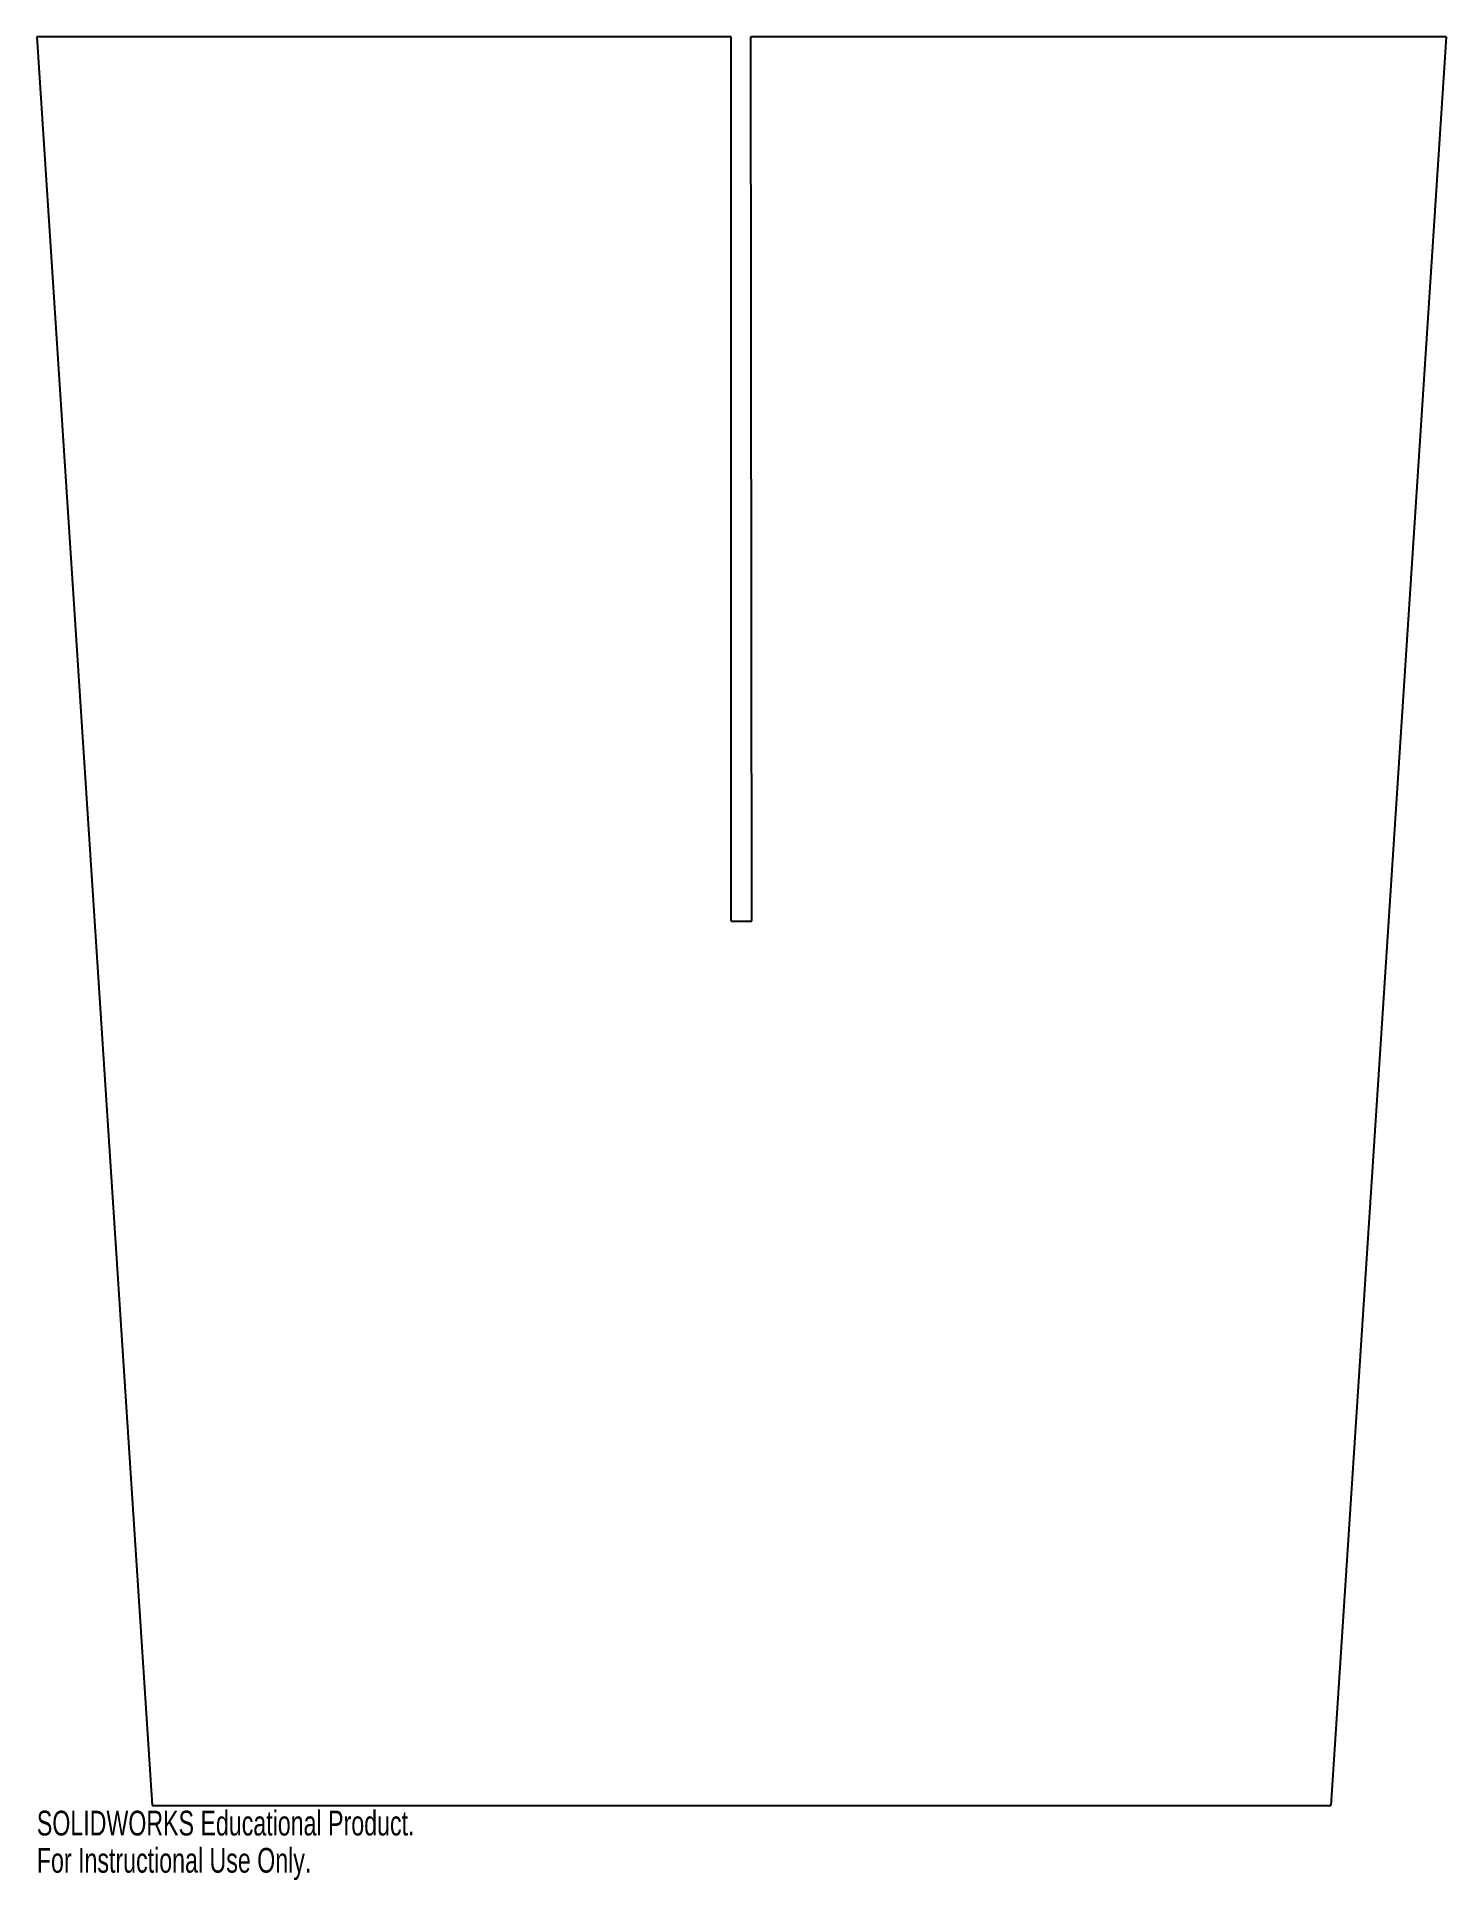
# Model space of a CAD drawing. Header units: millimetres. Extents: x -22 to 252, y -15 to 345.
import ezdxf

# ---------------------------------------------------------------- set-up
doc = ezdxf.new("R2010")
doc.units = ezdxf.units.MM
doc.styles.add('SLDTEXTSTYLE0', font='TXT', dxfattribs={"width": 0.7})

msp = doc.modelspace()

# ---------------------------------------------------------------- linework, layer by layer
at = {"color": 7, "linetype": 'Continuous', "lineweight": 25}
for p, q in [((113, 345), (-22.5, 345)), ((-22.5, 345), (0, 0)), ((113, 172.5), (113, 345)), ((117, 172.5), (116.82, 345)), ((252.5, 345), (116.82, 345)), ((252.5, 345), (230, 0)), ((113, 172.5), (117, 172.5)), ((0, 0), (230, 0))]:
    msp.add_line(p, q, dxfattribs=at)

# ---------------------------------------------------------------- texts
at = {"color": 7, "linetype": 'Continuous', "char_height": 4.8336, "attachment_point": 1, "style": 'SLDTEXTSTYLE0'}
for s, insert in [('SOLIDWORKS Educational Product.', (-22.5, -1.02)), ('For Instructional Use Only.', (-22.5, -8.27))]:
    msp.add_mtext(s, dxfattribs=dict(at, insert=insert))

doc.saveas('drawing.dxf')
